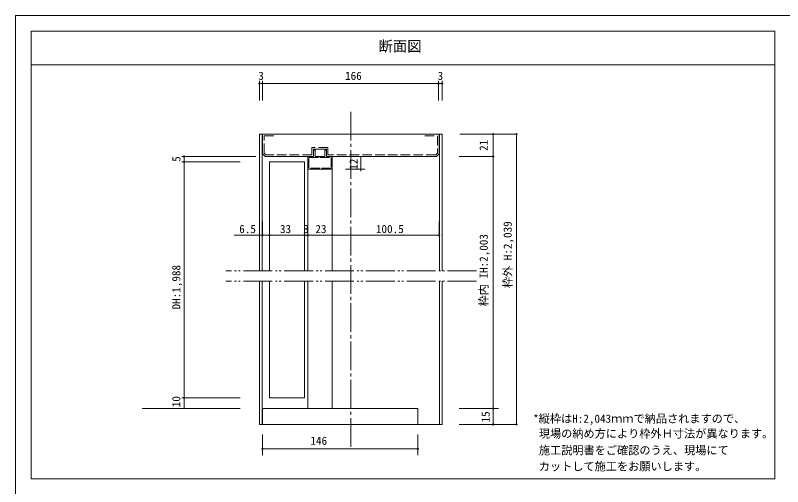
# Model space of a CAD drawing. Units: millimetres on the paper, enlarged 10 times, with parts at other scales. Extents: x -2000 to 2000, y -1385 to 1385.
# Drawn here: x -2000 to 405, y -92 to 1385 of the extents above; entities that cross this region are included whole.
import ezdxf
from ezdxf.enums import TextEntityAlignment as Align

# ---------------------------------------------------------------- set-up
doc = ezdxf.new("R2010")
doc.units = ezdxf.units.MM
doc.header["$LTSCALE"] = 10
doc.header["$PDMODE"] = 32
doc.header["$PDSIZE"] = 4
for name, pattern in [('CHAIN2', [12, 9, -1, 1, -1]), ('DASHED3', [4, 3, -1]), ('DOUBLE_CHAIN2', [12.8, 9, -1, 0.6, -0.6, 0.6, -1])]:
    doc.linetypes.add(name, pattern=pattern)
for name, color, linetype, lineweight in [('1-0_下線', 7, 'Continuous', 20), ('1-1_0', 7, 'Continuous', 20), ('2-0_18', 7, 'Continuous', 20)]:
    doc.layers.add(name, color=color, linetype=linetype, lineweight=lineweight)
doc.styles.add('ＭＳ ゴシック', font='')
doc.styles.get('ＭＳ ゴシック').set_extended_font_data('MS Gothic')

msp = doc.modelspace()

# ---------------------------------------------------------------- linework, layer by layer
at = {"layer": '1-0_下線'}
for p, q in [((-1950, 1335), (380, 1335)), ((-1950, 1335), (380, 1335)), ((-1950, -67.5), (-1950, 1335)), ((380, -67.5), (380, 1335)), ((380, -67.5), (380, 1335)), ((380, -67.5), (380, 1335)), ((380, 1230), (-1950, 1230)), ((-1950, 1230), (380, 1230)), ((380, -67.5), (-1950, -67.5))]:
    msp.add_line(p, q, dxfattribs=at)
for points in [[(380, -67.5), (-1950, -67.5), (-1950, 1335)], [(-1950, 1230), (380, 1230), (-1950, 1230)]]:
    msp.add_lwpolyline(points, dxfattribs=at)
at = {"layer": '1-1_0'}
for p, q in [((-1950, 1335), (380, 1335)), ((380, -67.5), (380, 1335)), ((-1950, 1230), (380, 1230))]:
    msp.add_line(p, q, dxfattribs=at)
msp.add_lwpolyline([(-2000, -1385), (2000, -1385), (2000, 1385), (-2000, 1385)], close=True, dxfattribs=at)
msp.add_lwpolyline([(380, -67.5), (-1950, -67.5), (-1950, 1335)], dxfattribs=at)
at = {"layer": '2-0_18'}
for p, q in [((-1235.2, 1118.25), (-1235.2, 1179.4)), ((-1225.2, 1118.25), (-1225.2, 1179.4)), ((-673.33, 1118.25), (-673.33, 1179.4)), ((-673.33, 1118.25), (-673.33, 1179.4)), ((-661.87, 1118.25), (-661.87, 1179.4)), ((-1235.2, 1171.24), (-661.87, 1171.24)), ((-1235.2, 1012.42), (-1226.87, 1012.42)), ((-1235.2, 584.2), (-1235.2, 1012.42)), ((-1226.87, 584.2), (-1226.87, 1012.42)), ((-1225.2, 1012.42), (-1045.2, 1012.42)), ((-1225.2, 950.76), (-1225.2, 1012.42)), ((-670.2, 584.2), (-670.2, 1012.42)), ((-661.87, 1012.42), (-670.2, 1012.42)), ((-661.87, 584.2), (-661.87, 1012.42)), ((-661.87, 584.2), (-661.87, 1012.42)), ((-606.68, 1012.42), (-429.51, 1012.42)), ((-501.95, 1012.42), (-501.95, 102.65)), ((-429.51, 1012.42), (-429.51, 102.83)), ((-1060.2, 962.42), (-1060.2, 942.42)), ((-1020.2, 947.42), (-1020.2, 970.76)), ((-1246.21, 942.42), (-1478.59, 942.42)), ((-1470.45, 152.65), (-1470.45, 942.42)), ((-917, 942.42), (-917, 896.41)), ((-608.6, 942.42), (-501.95, 942.42)), ((-1295.02, 925.76), (-1478.6, 925.76)), ((-1295.01, 925.76), (-1478.59, 925.76)), ((-1203.54, 925.76), (-1203.54, 584.2)), ((-1203.54, 925.76), (-1093.54, 925.76)), ((-1093.54, 925.76), (-1093.54, 584.2)), ((-1083.54, 902.42), (-1083.54, 584.2)), ((-1006.87, 902.42), (-1006.87, 584.2)), ((-965.01, 902.42), (-904.38, 902.42)), ((-1225.2, 738.85), (-1225.2, 695.53)), ((-671.87, 738.85), (-671.87, 695.53)), ((-1314.52, 695.53), (-671.87, 695.53)), ((-1235.2, 102.65), (-1235.2, 552.16)), ((-1226.87, 102.65), (-1226.87, 552.16)), ((-1093.54, 552.16), (-1093.54, 185.99)), ((-1083.54, 152.65), (-1083.54, 552.16)), ((-1006.87, 152.65), (-1006.87, 552.16)), ((-1006.87, 152.65), (-1006.87, 552.16)), ((-670.2, 102.65), (-670.2, 552.16)), ((-661.87, 152.65), (-661.87, 552.16)), ((-1295.02, 185.99), (-1478.6, 185.99)), ((-1295.01, 152.65), (-1602.62, 152.65)), ((-1225.2, 152.65), (-1225.2, 102.65)), ((-738.54, 152.65), (-1225.2, 152.65)), ((-738.54, 152.65), (-738.54, 102.65)), ((-608.6, 152.65), (-486.02, 152.65)), ((-608.6, 102.65), (-429.51, 102.65))]:
    msp.add_line(p, q, dxfattribs=at)
at = {"layer": '2-0_18', "linetype": 'CHAIN2'}
msp.add_line((-948.54, 1082.36), (-948.54, 32.39), dxfattribs=at)
at = {"layer": '2-0_18', "linetype": 'DASHED3'}
for p, q in [((-1220.2, 1007.42), (-1180.2, 1007.42)), ((-1220.2, 952.83), (-1220.2, 1007.42)), ((-682.28, 947.42), (-1020.2, 947.42)), ((-676.87, 952.83), (-682.28, 947.42))]:
    msp.add_line(p, q, dxfattribs=at)
at = {"layer": '2-0_18', "linetype": 'DOUBLE_CHAIN2'}
for p, q in [((-554.97, 584.2), (-1340.65, 584.2)), ((-554.97, 552.16), (-1340.65, 552.16))]:
    msp.add_line(p, q, dxfattribs=at)
at = {"layer": '2-0_18', "color": 4, "lineweight": 9}
for p, q in [((-1225.2, 5.95), (-1225.2, 70.82)), ((-738.54, 5.95), (-738.54, 70.82)), ((-738.54, 25.95), (-1225.2, 25.95))]:
    msp.add_line(p, q, dxfattribs=at)
at = {"layer": '2-0_18'}
for points in [[(-1225.2, 1012.42), (-671.87, 1012.42), (-671.87, 950.76)], [(-1025.2, 942.42), (-1025.2, 965.76), (-1065.2, 965.76), (-1065.2, 942.42), (-1216.87, 942.42), (-1225.2, 950.76)], [(-1065.2, 962.42), (-1065.2, 942.42), (-1083.54, 942.42)], [(-1030.2, 962.42), (-1030.2, 942.42), (-1030.2, 962.42)], [(-1030.2, 962.42), (-1030.2, 942.42), (-1030.2, 947.42), (-1030.2, 942.42)], [(-1025.2, 962.42), (-1025.2, 942.42), (-1006.87, 942.42)], [(-1025.2, 942.42), (-1006.87, 942.42), (-1006.87, 902.42), (-1045.2, 902.42), (-1083.54, 902.42), (-1083.54, 942.42), (-1065.2, 942.42)], [(-1060.2, 942.42), (-1030.2, 942.42), (-1060.2, 942.42)], [(-671.87, 950.76), (-680.2, 942.42), (-1025.2, 942.42)], [(-1235.2, 102.65), (-661.87, 102.65), (-661.87, 552.16)], [(-1203.54, 552.16), (-1203.54, 185.99), (-1093.54, 185.99)]]:
    msp.add_lwpolyline(points, dxfattribs=at)
at = {"layer": '2-0_18', "linetype": 'DASHED3'}
for points in [[(-716.87, 1007.42), (-676.87, 1007.42), (-676.87, 952.83)], [(-1020.2, 970.76), (-1070.2, 970.76), (-1070.2, 947.42), (-1214.8, 947.42), (-1220.2, 952.83)]]:
    msp.add_lwpolyline(points, dxfattribs=at)
at = {"layer": '2-0_18'}
for points in [[(-1060.2, 962.42), (-1065.2, 962.42), (-1065.2, 942.42), (-1065.2, 962.42)], [(-1060.2, 962.42), (-1060.2, 942.42), (-1060.2, 947.42), (-1060.2, 942.42)], [(-1030.2, 962.42), (-1025.2, 962.42), (-1025.2, 942.42), (-1025.2, 962.42)]]:
    msp.add_lwpolyline(points, close=True, dxfattribs=at)
at = {"layer": '2-0_18', "linetype": 'DASHED3'}
msp.add_lwpolyline([(-1010.2, 905.76), (-1045.2, 905.76), (-1080.2, 905.76), (-1080.2, 939.09), (-1045.2, 939.09), (-1010.2, 939.09)], close=True, dxfattribs=at)
at = {"layer": '2-0_18'}
for p in [(-1235.2, 1171.24), (-1225.2, 1171.24), (-673.33, 1171.24), (-661.87, 1171.24), (-501.95, 1012.42), (-429.51, 1012.42), (-1470.45, 942.42), (-501.95, 942.42), (-1470.45, 925.76), (-1225.2, 695.53), (-1203.54, 695.53), (-1093.54, 695.53), (-1083.54, 695.53), (-1006.87, 695.53), (-671.87, 695.53), (-1470.47, 185.99), (-501.95, 152.65), (-501.95, 102.65)]:
    msp.add_point(p, dxfattribs=at)
at = {"layer": '2-0_18', "color": 4}
for p in [(-429.51, 102.83), (-1225.2, 25.95), (-738.54, 25.95)]:
    msp.add_point(p, dxfattribs=at)

# ---------------------------------------------------------------- texts
at = {"layer": '1-1_0', "style": 'ＭＳ ゴシック'}
msp.add_text('断面図', height=32.99, dxfattribs=at).set_placement((-861.74, 1261.98), align=Align.BOTTOM_LEFT)
at = {"layer": '2-0_18', "style": 'ＭＳ ゴシック'}
for s, p in [('3', (-1238.54, 1174.84)), ('166', (-966.56, 1174.84)), ('3', (-676.5, 1174.84)), ('6.5', (-1298.27, 694.7)), ('33', (-1170.57, 694.7)), ('3', (-1097.51, 694.7)), ('23', (-1059.58, 694.75)), ('100.5', (-869.89, 694.7)), ('*縦枠はH:2,043ｍｍで納品されますので、', (-377.09, 100.17)), ('現場の納め方により枠外Ｈ寸法が異なります。', (-359.31, 53.25)), ('146', (-1075.2, 30.95)), ('施工説明書をご確認のうえ、現場にて', (-359.07, 0.98)), ('カットして施工をお願いします。', (-359.31, -49.72))]:
    msp.add_text(s, height=25.66, dxfattribs=at).set_placement(p, align=Align.BOTTOM_LEFT)
for s, p in [('21', (-511.79, 960)), ('5', (-1475.03, 925.89)), ('12', (-919.47, 900.76)), ('枠外 H:2,039', (-436.51, 529.85)), ('枠内 IH:2,003', (-511.57, 472.27)), ('DH:1,988', (-1475.03, 462.86)), ('10', (-1475.2, 156.45)), ('15', (-505.55, 108.67))]:
    msp.add_text(s, height=25.66, rotation=90, dxfattribs=at).set_placement(p, align=Align.BOTTOM_LEFT)

doc.saveas('drawing.dxf')
